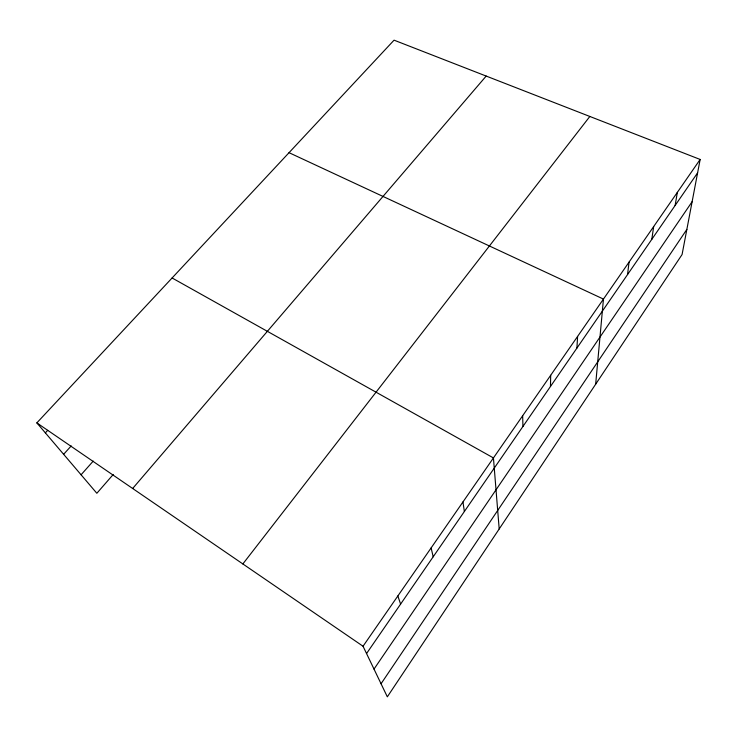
<?xml version="1.0" encoding="UTF-8"?>
<svg xmlns="http://www.w3.org/2000/svg" width="737" height="737" viewBox="0 0 737 737"><rect width="100%" height="100%" fill="white"/><g stroke="black" fill="none" stroke-linecap="round" stroke-linejoin="round"><path stroke-width="1.11" d="M550.465 386.492L550.686 375.28M576.914 348.085L577.596 336.422M595.662 384.217L603.456 299.084L289.042 152.679M627.546 274.56L629.057 262.105M651.794 239.359L653.673 226.563M675.129 205.476L677.349 192.366M700.15 159.45L682.075 254.541L387.33 696.833L363.037 646.238L36.85 422.881L394.055 40.166L700.15 159.45L363.037 646.238M381.057 683.761L686.856 229.4M374.009 669.095L692.126 201.68M366.547 653.553L697.607 172.836M242.86 563.943L589.84 116.464M132.66 488.484L486.18 76.068M113.222 474.49L96.842 493.274L36.85 422.881M81.079 474.785L93.231 461.104M63.631 454.296L71.222 445.922M45.362 432.868L47.693 430.344M172.099 277.978L493.44 457.935L499.198 528.973M397.851 595.966L400.606 604.1M431.127 547.913L433.181 556.794M462.956 501.952L464.374 511.506M522.662 415.751L522.938 426.465"/></g></svg>
